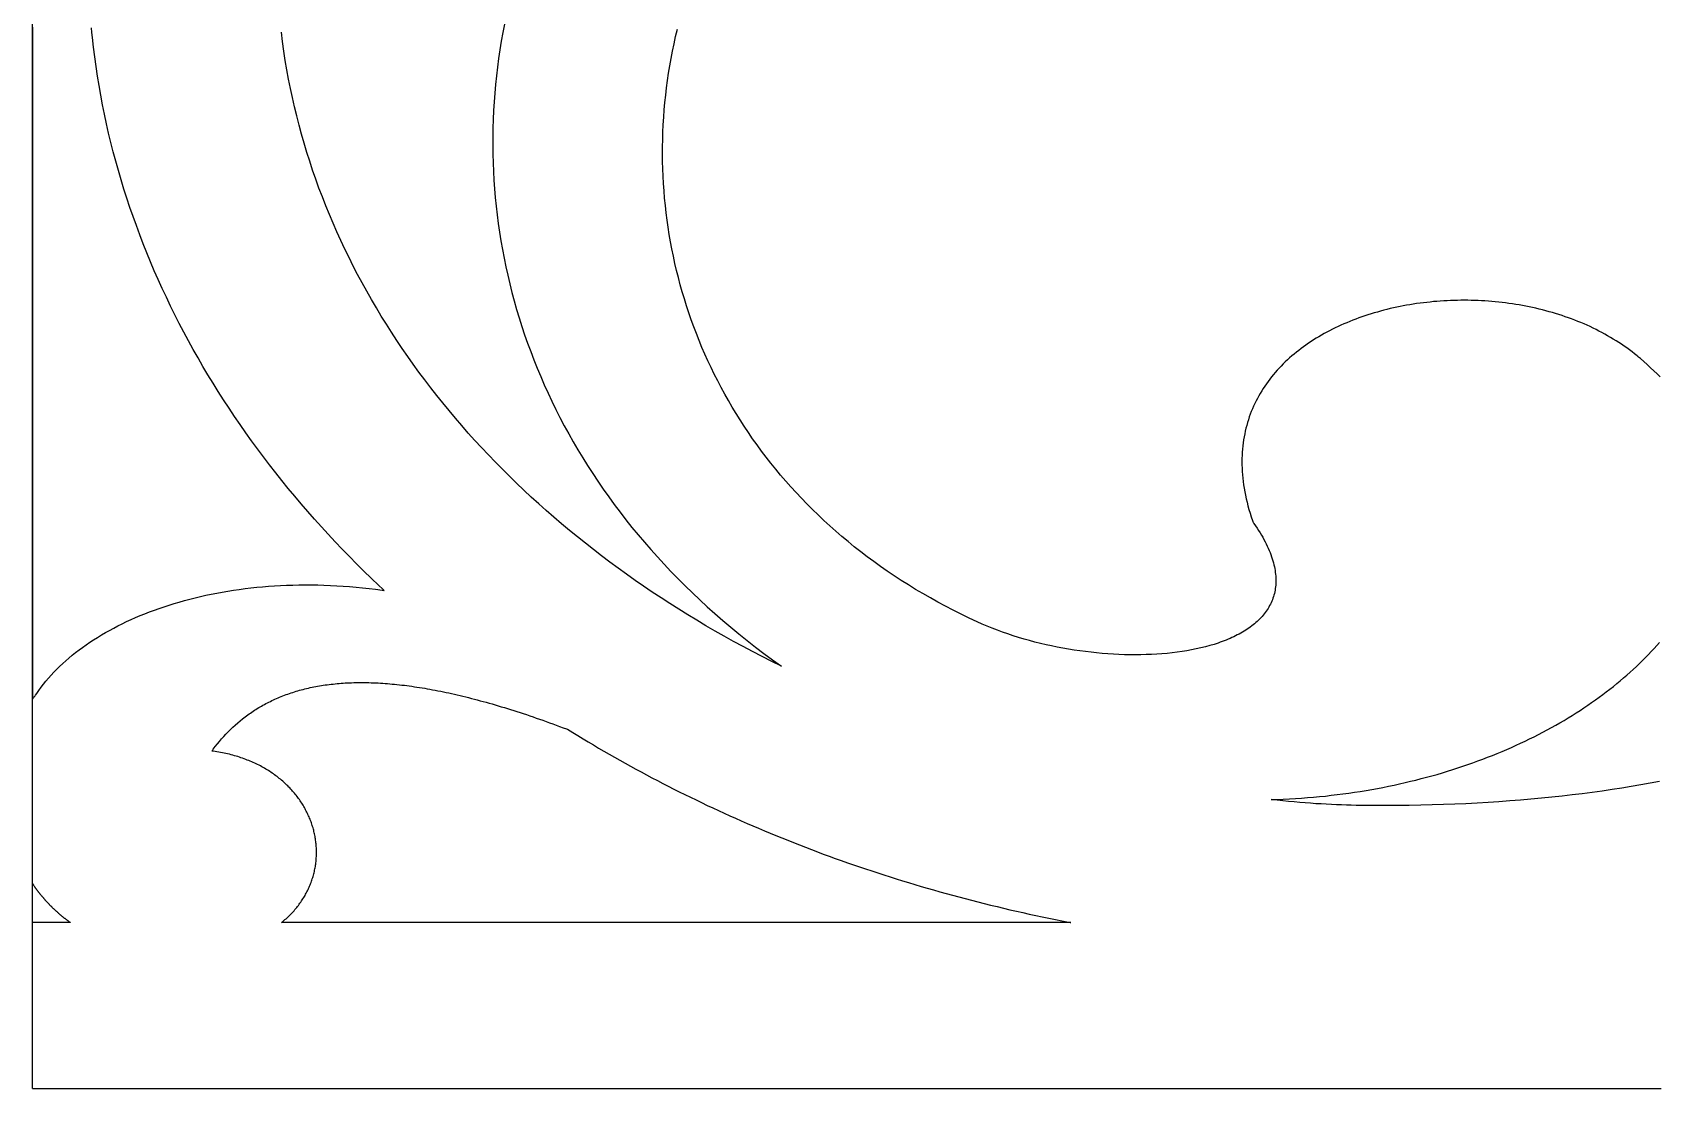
# Model space of a CAD drawing. Extents: x -52 to 65, y -90 to -50.
# Drawn here: x -51.7 to -23.14, y -90.12 to -71.55 of the extents above; entities that cross this region are included whole.
import ezdxf

# ---------------------------------------------------------------- set-up
doc = ezdxf.new("R2010")
doc.units = 0
doc.header["$MEASUREMENT"] = 0
doc.layers.get('0').update_dxf_attribs({"linetype": 'CONTINUOUS'})
doc.layers.add('LAYER_1', color=18, linetype='CONTINUOUS')

msp = doc.modelspace()

# ---------------------------------------------------------------- linework, layer by layer
msp.add_line((-51.699, -90.116), (-51.699, -50.116))
at = {"layer": 'LAYER_1'}
for points in [[(-43.402, -71.403), (-43.431, -71.554), (-43.458, -71.706), (-43.483, -71.858), (-43.505, -72.01), (-43.525, -72.163), (-43.543, -72.315), (-43.559, -72.468), (-43.573, -72.62), (-43.584, -72.773), (-43.593, -72.926), (-43.601, -73.079), (-43.605, -73.232), (-43.608, -73.385), (-43.608, -73.538), (-43.607, -73.691), (-43.602, -73.844), (-43.596, -73.997), (-43.588, -74.15), (-43.577, -74.302), (-43.564, -74.455), (-43.549, -74.608), (-43.531, -74.76), (-43.511, -74.912), (-43.489, -75.064), (-43.465, -75.216), (-43.439, -75.367), (-43.41, -75.519), (-43.379, -75.67), (-43.346, -75.82), (-43.31, -75.971), (-43.272, -76.121), (-43.232, -76.271), (-43.189, -76.42), (-43.145, -76.569), (-43.097, -76.718), (-43.048, -76.866), (-42.996, -77.014), (-42.942, -77.161), (-42.886, -77.308), (-42.827, -77.455), (-42.766, -77.6), (-42.703, -77.746), (-42.637, -77.891), (-42.57, -78.035), (-42.499, -78.178), (-42.427, -78.322), (-42.352, -78.464), (-42.274, -78.606), (-42.195, -78.747), (-42.112, -78.887), (-42.028, -79.027), (-41.941, -79.166), (-41.852, -79.305), (-41.761, -79.442), (-41.667, -79.579), (-41.57, -79.715), (-41.472, -79.85), (-41.371, -79.984), (-41.267, -80.118), (-41.161, -80.251), (-41.053, -80.382), (-40.942, -80.513), (-40.829, -80.643), (-40.714, -80.772), (-40.596, -80.9), (-40.476, -81.027), (-40.353, -81.153), (-40.228, -81.278), (-40.1, -81.402), (-39.97, -81.525), (-39.837, -81.647), (-39.703, -81.768), (-39.565, -81.888), (-39.425, -82.006), (-39.283, -82.124), (-39.138, -82.24), (-38.991, -82.355), (-38.841, -82.469), (-38.689, -82.581), (-38.535, -82.693), (-38.705, -82.609), (-38.874, -82.523), (-39.042, -82.436), (-39.209, -82.348), (-39.374, -82.258), (-39.539, -82.167), (-39.701, -82.074), (-39.863, -81.98), (-40.023, -81.885), (-40.182, -81.789), (-40.34, -81.691), (-40.496, -81.592), (-40.651, -81.492), (-40.805, -81.39), (-40.957, -81.287), (-41.107, -81.183), (-41.257, -81.077), (-41.404, -80.971), (-41.551, -80.863), (-41.696, -80.754), (-41.839, -80.643), (-41.981, -80.532), (-42.121, -80.419), (-42.26, -80.305), (-42.398, -80.19), (-42.534, -80.074), (-42.668, -79.956), (-42.801, -79.838), (-42.932, -79.718), (-43.061, -79.597), (-43.189, -79.476), (-43.315, -79.353), (-43.44, -79.229), (-43.563, -79.104), (-43.684, -78.977), (-43.804, -78.85), (-43.922, -78.722), (-44.038, -78.593), (-44.152, -78.462), (-44.265, -78.331), (-44.376, -78.199), (-44.486, -78.065), (-44.593, -77.931), (-44.699, -77.796), (-44.803, -77.66), (-44.905, -77.523), (-45.005, -77.384), (-45.103, -77.245), (-45.2, -77.105), (-45.294, -76.965), (-45.387, -76.823), (-45.478, -76.68), (-45.567, -76.537), (-45.654, -76.393), (-45.739, -76.247), (-45.822, -76.101), (-45.904, -75.954), (-45.983, -75.807), (-46.06, -75.658), (-46.135, -75.509), (-46.208, -75.359), (-46.28, -75.208), (-46.349, -75.056), (-46.416, -74.904), (-46.481, -74.751), (-46.544, -74.597), (-46.604, -74.442), (-46.663, -74.287), (-46.72, -74.131), (-46.774, -73.974), (-46.826, -73.817), (-46.877, -73.659), (-46.924, -73.5), (-46.97, -73.341), (-47.014, -73.181), (-47.055, -73.02), (-47.094, -72.859), (-47.131, -72.697), (-47.165, -72.534), (-47.198, -72.371), (-47.228, -72.207), (-47.255, -72.043), (-47.281, -71.878), (-47.304, -71.713), (-47.324, -71.547)], [(-51.699, -71.457), (-51.699, -71.731), (-51.699, -72.006), (-51.699, -72.279), (-51.699, -72.551), (-51.699, -72.822), (-51.699, -73.092), (-51.699, -73.361), (-51.699, -73.629), (-51.699, -73.895), (-51.699, -74.159), (-51.699, -74.422), (-51.699, -74.683), (-51.699, -74.942), (-51.699, -75.199), (-51.699, -75.454), (-51.699, -75.581), (-51.699, -75.707), (-51.699, -75.833), (-51.699, -75.957), (-51.699, -76.082), (-51.699, -76.206), (-51.699, -76.329), (-51.699, -76.451), (-51.699, -76.573), (-51.699, -76.694), (-51.699, -76.815), (-51.699, -76.935), (-51.699, -77.054), (-51.699, -77.172), (-51.699, -77.29), (-51.699, -77.407), (-51.699, -77.523), (-51.699, -77.638), (-51.699, -77.753), (-51.699, -77.867), (-51.699, -77.98), (-51.699, -78.092), (-51.699, -78.204), (-51.699, -78.314), (-51.699, -78.424), (-51.699, -78.533), (-51.699, -78.64), (-51.699, -78.747), (-51.699, -78.854), (-51.699, -78.959), (-51.699, -79.063), (-51.699, -79.166), (-51.699, -79.269), (-51.699, -79.37), (-51.699, -79.47), (-51.699, -79.57), (-51.699, -79.668), (-51.699, -79.765), (-51.699, -79.862), (-51.699, -79.957), (-51.699, -80.051), (-51.699, -80.144), (-51.699, -80.236), (-51.699, -80.327), (-51.699, -80.417), (-51.699, -80.506), (-51.699, -80.593), (-51.699, -80.68), (-51.699, -80.765), (-51.699, -80.849), (-51.699, -80.932), (-51.699, -81.013), (-51.699, -81.094), (-51.699, -81.173), (-51.699, -81.251), (-51.699, -81.327), (-51.699, -81.403), (-51.699, -81.477), (-51.699, -81.549), (-51.699, -81.621), (-51.699, -81.691), (-51.699, -81.76), (-51.699, -81.827), (-51.699, -81.893), (-51.699, -81.958), (-51.699, -82.022), (-51.699, -82.083), (-51.699, -82.144), (-51.699, -82.203), (-51.699, -82.261), (-51.699, -82.317), (-51.699, -82.372), (-51.699, -82.425), (-51.699, -82.477), (-51.699, -82.527), (-51.699, -82.576), (-51.699, -82.623), (-51.699, -82.668), (-51.699, -82.713), (-51.699, -82.755), (-51.699, -82.796), (-51.699, -82.835), (-51.699, -82.873), (-51.699, -82.909), (-51.699, -82.944), (-51.699, -82.977), (-51.699, -83.008), (-51.699, -83.037), (-51.699, -83.065), (-51.699, -83.091), (-51.699, -83.115), (-51.699, -83.138), (-51.699, -83.159), (-51.699, -83.178), (-51.699, -83.196), (-51.699, -83.211), (-51.699, -83.225), (-51.699, -83.237), (-51.699, -83.247), (-51.699, -83.256), (-51.699, -83.262), (-51.699, -83.267), (-51.699, -83.27), (-51.699, -83.271), (-51.692, -83.26), (-51.683, -83.249), (-51.674, -83.238), (-51.663, -83.227), (-51.657, -83.222), (-51.657, -83.221), (-51.656, -83.221), (-51.656, -83.221), (-51.656, -83.22), (-51.655, -83.218), (-51.653, -83.215), (-51.644, -83.201), (-51.625, -83.173), (-51.587, -83.118), (-51.547, -83.063), (-51.505, -83.009), (-51.462, -82.955), (-51.417, -82.902), (-51.371, -82.85), (-51.323, -82.798), (-51.273, -82.747), (-51.221, -82.696), (-51.168, -82.646), (-51.114, -82.597), (-51.058, -82.548), (-51, -82.5), (-50.941, -82.453), (-50.88, -82.407), (-50.818, -82.361), (-50.755, -82.316), (-50.69, -82.271), (-50.624, -82.228), (-50.556, -82.185), (-50.487, -82.143), (-50.416, -82.102), (-50.344, -82.062), (-50.271, -82.022), (-50.197, -81.984), (-50.121, -81.946), (-50.044, -81.909), (-49.966, -81.873), (-49.886, -81.838), (-49.805, -81.803), (-49.724, -81.77), (-49.64, -81.738), (-49.556, -81.706), (-49.471, -81.676), (-49.384, -81.646), (-49.297, -81.618), (-49.208, -81.59), (-49.118, -81.564), (-49.027, -81.538), (-48.935, -81.514), (-48.842, -81.49), (-48.748, -81.468), (-48.653, -81.446), (-48.557, -81.426), (-48.46, -81.407), (-48.363, -81.389), (-48.264, -81.372), (-48.164, -81.357), (-48.064, -81.342), (-47.963, -81.329), (-47.86, -81.317), (-47.757, -81.305), (-47.654, -81.296), (-47.549, -81.287), (-47.444, -81.28), (-47.337, -81.274), (-47.231, -81.269), (-47.123, -81.265), (-47.015, -81.263), (-46.906, -81.262), (-46.796, -81.262), (-46.686, -81.264), (-46.575, -81.267), (-46.463, -81.271), (-46.351, -81.277), (-46.239, -81.284), (-46.125, -81.292), (-46.012, -81.302), (-45.897, -81.313), (-45.782, -81.326), (-45.667, -81.34), (-45.551, -81.356), (-45.522, -81.36), (-45.519, -81.36), (-45.518, -81.36), (-45.519, -81.36), (-45.52, -81.359), (-45.522, -81.357), (-45.53, -81.349), (-45.547, -81.334), (-45.613, -81.271), (-45.744, -81.146), (-45.874, -81.019), (-46.002, -80.892), (-46.129, -80.763), (-46.254, -80.634), (-46.378, -80.504), (-46.5, -80.373), (-46.621, -80.24), (-46.74, -80.108), (-46.858, -79.974), (-46.974, -79.839), (-47.089, -79.703), (-47.202, -79.567), (-47.313, -79.429), (-47.423, -79.291), (-47.531, -79.152), (-47.638, -79.012), (-47.743, -78.872), (-47.847, -78.73), (-47.949, -78.588), (-48.049, -78.445), (-48.147, -78.301), (-48.244, -78.156), (-48.339, -78.011), (-48.433, -77.864), (-48.524, -77.717), (-48.614, -77.569), (-48.703, -77.421), (-48.789, -77.272), (-48.874, -77.122), (-48.957, -76.971), (-49.039, -76.819), (-49.118, -76.667), (-49.196, -76.514), (-49.272, -76.361), (-49.346, -76.206), (-49.418, -76.051), (-49.489, -75.896), (-49.558, -75.74), (-49.624, -75.583), (-49.689, -75.425), (-49.752, -75.267), (-49.814, -75.108), (-49.873, -74.948), (-49.93, -74.788), (-49.986, -74.628), (-50.04, -74.466), (-50.091, -74.304), (-50.141, -74.142), (-50.189, -73.979), (-50.234, -73.815), (-50.278, -73.651), (-50.32, -73.486), (-50.36, -73.321), (-50.398, -73.155), (-50.433, -72.989), (-50.467, -72.822), (-50.499, -72.654), (-50.529, -72.486), (-50.556, -72.318), (-50.582, -72.149), (-50.605, -71.98), (-50.626, -71.81), (-50.646, -71.64), (-50.655, -71.554), (-50.663, -71.469)], [(-23.09, -77.608), (-23.144, -77.553), (-23.199, -77.499), (-23.256, -77.445), (-23.315, -77.391), (-23.375, -77.337), (-23.437, -77.284), (-23.468, -77.258), (-23.476, -77.251), (-23.478, -77.249), (-23.48, -77.248), (-23.482, -77.246), (-23.493, -77.237), (-23.537, -77.201), (-23.582, -77.166), (-23.628, -77.132), (-23.674, -77.098), (-23.72, -77.066), (-23.767, -77.033), (-23.815, -77.002), (-23.863, -76.971), (-23.912, -76.941), (-23.962, -76.911), (-24.012, -76.882), (-24.062, -76.854), (-24.113, -76.827), (-24.164, -76.8), (-24.216, -76.773), (-24.268, -76.748), (-24.321, -76.723), (-24.374, -76.699), (-24.427, -76.675), (-24.481, -76.652), (-24.536, -76.63), (-24.59, -76.609), (-24.646, -76.588), (-24.701, -76.567), (-24.757, -76.548), (-24.813, -76.529), (-24.869, -76.51), (-24.926, -76.493), (-24.983, -76.476), (-25.04, -76.46), (-25.098, -76.444), (-25.156, -76.429), (-25.214, -76.414), (-25.272, -76.401), (-25.331, -76.388), (-25.39, -76.375), (-25.449, -76.363), (-25.508, -76.352), (-25.567, -76.342), (-25.627, -76.332), (-25.686, -76.322), (-25.746, -76.314), (-25.806, -76.306), (-25.866, -76.298), (-25.926, -76.292), (-25.986, -76.286), (-26.047, -76.28), (-26.107, -76.275), (-26.168, -76.271), (-26.228, -76.268), (-26.289, -76.265), (-26.349, -76.263), (-26.41, -76.261), (-26.47, -76.26), (-26.531, -76.259), (-26.591, -76.26), (-26.652, -76.261), (-26.712, -76.262), (-26.772, -76.264), (-26.833, -76.267), (-26.893, -76.27), (-26.953, -76.274), (-27.013, -76.279), (-27.073, -76.284), (-27.132, -76.29), (-27.192, -76.296), (-27.251, -76.303), (-27.31, -76.311), (-27.37, -76.319), (-27.428, -76.328), (-27.487, -76.337), (-27.545, -76.347), (-27.604, -76.358), (-27.661, -76.369), (-27.719, -76.381), (-27.777, -76.394), (-27.834, -76.407), (-27.891, -76.421), (-27.947, -76.435), (-28.003, -76.45), (-28.059, -76.466), (-28.115, -76.482), (-28.17, -76.498), (-28.225, -76.516), (-28.279, -76.534), (-28.333, -76.552), (-28.387, -76.571), (-28.44, -76.591), (-28.493, -76.611), (-28.545, -76.632), (-28.597, -76.654), (-28.649, -76.676), (-28.7, -76.698), (-28.75, -76.722), (-28.8, -76.745), (-28.85, -76.77), (-28.899, -76.795), (-28.947, -76.82), (-28.995, -76.846), (-29.042, -76.873), (-29.089, -76.901), (-29.135, -76.928), (-29.181, -76.957), (-29.226, -76.986), (-29.27, -77.016), (-29.314, -77.046), (-29.357, -77.077), (-29.4, -77.108), (-29.442, -77.14), (-29.483, -77.172), (-29.523, -77.205), (-29.563, -77.239), (-29.602, -77.273), (-29.64, -77.308), (-29.678, -77.343), (-29.715, -77.379), (-29.751, -77.416), (-29.786, -77.453), (-29.82, -77.49), (-29.854, -77.529), (-29.887, -77.567), (-29.919, -77.607), (-29.95, -77.646), (-29.981, -77.687), (-30.01, -77.728), (-30.039, -77.769), (-30.066, -77.811), (-30.093, -77.854), (-30.119, -77.897), (-30.144, -77.941), (-30.168, -77.985), (-30.192, -78.03), (-30.214, -78.075), (-30.235, -78.121), (-30.255, -78.168), (-30.275, -78.215), (-30.293, -78.262), (-30.31, -78.31), (-30.327, -78.359), (-30.342, -78.408), (-30.356, -78.458), (-30.369, -78.508), (-30.381, -78.559), (-30.392, -78.61), (-30.402, -78.662), (-30.411, -78.715), (-30.418, -78.768), (-30.425, -78.821), (-30.43, -78.875), (-30.434, -78.93), (-30.437, -78.985), (-30.439, -79.04), (-30.44, -79.096), (-30.439, -79.153), (-30.437, -79.21), (-30.434, -79.268), (-30.43, -79.326), (-30.424, -79.385), (-30.418, -79.444), (-30.41, -79.504), (-30.4, -79.564), (-30.39, -79.625), (-30.378, -79.687), (-30.364, -79.748), (-30.35, -79.811), (-30.334, -79.874), (-30.316, -79.937), (-30.298, -80.001), (-30.277, -80.066), (-30.256, -80.131), (-30.25, -80.147), (-30.249, -80.151), (-30.248, -80.153), (-30.247, -80.154), (-30.244, -80.159), (-30.229, -80.181), (-30.2, -80.222), (-30.173, -80.264), (-30.146, -80.305), (-30.121, -80.346), (-30.097, -80.386), (-30.074, -80.426), (-30.053, -80.465), (-30.032, -80.504), (-30.013, -80.543), (-29.994, -80.581), (-29.977, -80.619), (-29.961, -80.657), (-29.946, -80.694), (-29.932, -80.731), (-29.919, -80.767), (-29.907, -80.803), (-29.896, -80.839), (-29.886, -80.874), (-29.878, -80.909), (-29.87, -80.943), (-29.863, -80.977), (-29.858, -81.011), (-29.853, -81.044), (-29.849, -81.077), (-29.846, -81.109), (-29.844, -81.141), (-29.844, -81.173), (-29.844, -81.204), (-29.845, -81.235), (-29.847, -81.266), (-29.849, -81.296), (-29.853, -81.325), (-29.858, -81.355), (-29.864, -81.384), (-29.87, -81.412), (-29.877, -81.441), (-29.886, -81.468), (-29.895, -81.496), (-29.905, -81.523), (-29.915, -81.55), (-29.927, -81.576), (-29.939, -81.602), (-29.953, -81.627), (-29.967, -81.653), (-29.981, -81.677), (-29.997, -81.702), (-30.013, -81.726), (-30.03, -81.749), (-30.048, -81.773), (-30.067, -81.796), (-30.086, -81.818), (-30.107, -81.84), (-30.127, -81.862), (-30.149, -81.883), (-30.171, -81.904), (-30.194, -81.925), (-30.218, -81.945), (-30.242, -81.965), (-30.267, -81.985), (-30.293, -82.004), (-30.319, -82.023), (-30.346, -82.041), (-30.374, -82.059), (-30.402, -82.077), (-30.431, -82.094), (-30.46, -82.111), (-30.49, -82.127), (-30.521, -82.143), (-30.552, -82.159), (-30.584, -82.175), (-30.616, -82.19), (-30.649, -82.204), (-30.682, -82.219), (-30.716, -82.232), (-30.751, -82.246), (-30.786, -82.259), (-30.821, -82.272), (-30.857, -82.285), (-30.931, -82.308), (-31.006, -82.331), (-31.083, -82.352), (-31.162, -82.371), (-31.243, -82.389), (-31.325, -82.406), (-31.408, -82.421), (-31.493, -82.434), (-31.58, -82.446), (-31.668, -82.457), (-31.757, -82.466), (-31.847, -82.474), (-31.938, -82.481), (-32.031, -82.486), (-32.124, -82.489), (-32.218, -82.492), (-32.313, -82.492), (-32.409, -82.492), (-32.505, -82.49), (-32.602, -82.486), (-32.699, -82.481), (-32.797, -82.475), (-32.896, -82.467), (-32.994, -82.458), (-33.093, -82.448), (-33.192, -82.436), (-33.291, -82.423), (-33.39, -82.408), (-33.489, -82.392), (-33.588, -82.375), (-33.687, -82.356), (-33.785, -82.336), (-33.883, -82.314), (-33.981, -82.291), (-34.078, -82.267), (-34.174, -82.242), (-34.27, -82.215), (-34.365, -82.186), (-34.46, -82.157), (-34.554, -82.126), (-34.646, -82.093), (-34.738, -82.06), (-34.829, -82.025), (-34.918, -81.988), (-35.006, -81.951), (-35.093, -81.912), (-35.235, -81.846), (-35.375, -81.778), (-35.513, -81.709), (-35.649, -81.638), (-35.783, -81.566), (-35.916, -81.492), (-36.047, -81.417), (-36.176, -81.341), (-36.303, -81.263), (-36.428, -81.183), (-36.551, -81.103), (-36.673, -81.021), (-36.793, -80.937), (-36.911, -80.853), (-37.027, -80.767), (-37.141, -80.679), (-37.253, -80.591), (-37.364, -80.501), (-37.473, -80.41), (-37.58, -80.318), (-37.685, -80.225), (-37.788, -80.13), (-37.889, -80.034), (-37.989, -79.937), (-38.087, -79.84), (-38.182, -79.741), (-38.277, -79.64), (-38.369, -79.539), (-38.459, -79.437), (-38.548, -79.334), (-38.634, -79.23), (-38.719, -79.125), (-38.802, -79.018), (-38.883, -78.911), (-38.963, -78.803), (-39.04, -78.695), (-39.116, -78.585), (-39.19, -78.474), (-39.262, -78.363), (-39.332, -78.251), (-39.4, -78.137), (-39.466, -78.024), (-39.531, -77.909), (-39.594, -77.794), (-39.655, -77.677), (-39.714, -77.561), (-39.771, -77.443), (-39.826, -77.325), (-39.88, -77.206), (-39.931, -77.087), (-39.981, -76.967), (-40.029, -76.846), (-40.075, -76.725), (-40.119, -76.603), (-40.162, -76.481), (-40.202, -76.358), (-40.241, -76.234), (-40.278, -76.11), (-40.313, -75.986), (-40.346, -75.861), (-40.377, -75.736), (-40.406, -75.611), (-40.434, -75.485), (-40.46, -75.358), (-40.483, -75.232), (-40.505, -75.105), (-40.525, -74.977), (-40.544, -74.85), (-40.56, -74.722), (-40.575, -74.594), (-40.587, -74.465), (-40.598, -74.337), (-40.607, -74.208), (-40.614, -74.079), (-40.619, -73.95), (-40.623, -73.821), (-40.624, -73.691), (-40.624, -73.562), (-40.621, -73.432), (-40.617, -73.303), (-40.611, -73.173), (-40.603, -73.043), (-40.594, -72.914), (-40.582, -72.784), (-40.569, -72.654), (-40.553, -72.525), (-40.536, -72.395), (-40.517, -72.266), (-40.496, -72.136), (-40.473, -72.007), (-40.449, -71.878), (-40.422, -71.749), (-40.394, -71.62), (-40.363, -71.492)], [(-23.099, -84.72), (-23.263, -84.751), (-23.428, -84.78), (-23.596, -84.808), (-23.764, -84.835), (-23.935, -84.861), (-24.107, -84.886), (-24.281, -84.91), (-24.457, -84.933), (-24.634, -84.955), (-24.813, -84.976), (-24.994, -84.995), (-25.176, -85.013), (-25.361, -85.03), (-25.546, -85.046), (-25.734, -85.061), (-25.923, -85.075), (-26.114, -85.087), (-26.307, -85.099), (-26.502, -85.109), (-26.698, -85.117), (-26.896, -85.125), (-27.096, -85.131), (-27.297, -85.136), (-27.5, -85.14), (-27.705, -85.142), (-27.912, -85.143), (-27.964, -85.143), (-27.977, -85.143), (-27.98, -85.143), (-27.981, -85.143), (-27.981, -85.143), (-27.982, -85.143), (-27.982, -85.143), (-27.983, -85.143), (-27.988, -85.143), (-28.01, -85.143), (-28.094, -85.143), (-28.263, -85.142), (-28.433, -85.139), (-28.518, -85.137), (-28.604, -85.134), (-28.691, -85.131), (-28.779, -85.128), (-28.867, -85.124), (-28.957, -85.119), (-29.047, -85.114), (-29.139, -85.109), (-29.232, -85.102), (-29.327, -85.095), (-29.423, -85.088), (-29.52, -85.079), (-29.619, -85.07), (-29.72, -85.06), (-29.823, -85.05), (-29.928, -85.038), (-29.82, -85.035), (-29.713, -85.03), (-29.606, -85.025), (-29.499, -85.019), (-29.393, -85.011), (-29.287, -85.003), (-29.182, -84.994), (-29.077, -84.985), (-28.973, -84.974), (-28.87, -84.962), (-28.766, -84.95), (-28.664, -84.937), (-28.562, -84.923), (-28.46, -84.908), (-28.36, -84.892), (-28.259, -84.876), (-28.159, -84.859), (-28.06, -84.841), (-27.962, -84.822), (-27.864, -84.802), (-27.766, -84.782), (-27.669, -84.761), (-27.573, -84.739), (-27.478, -84.716), (-27.383, -84.693), (-27.288, -84.669), (-27.194, -84.644), (-27.101, -84.619), (-27.009, -84.593), (-26.917, -84.566), (-26.826, -84.538), (-26.735, -84.51), (-26.646, -84.481), (-26.556, -84.451), (-26.468, -84.421), (-26.38, -84.39), (-26.293, -84.358), (-26.207, -84.326), (-26.121, -84.293), (-26.036, -84.26), (-25.952, -84.225), (-25.868, -84.191), (-25.786, -84.155), (-25.704, -84.119), (-25.622, -84.083), (-25.542, -84.046), (-25.462, -84.008), (-25.383, -83.97), (-25.305, -83.931), (-25.227, -83.892), (-25.151, -83.852), (-25.075, -83.811), (-24.999, -83.77), (-24.925, -83.729), (-24.852, -83.686), (-24.779, -83.644), (-24.707, -83.601), (-24.636, -83.557), (-24.566, -83.513), (-24.497, -83.469), (-24.428, -83.424), (-24.36, -83.378), (-24.294, -83.332), (-24.228, -83.286), (-24.163, -83.239), (-24.098, -83.192), (-24.035, -83.144), (-23.973, -83.096), (-23.911, -83.047), (-23.851, -82.998), (-23.791, -82.949), (-23.732, -82.899), (-23.674, -82.849), (-23.617, -82.798), (-23.561, -82.748), (-23.506, -82.696), (-23.452, -82.645), (-23.399, -82.593), (-23.347, -82.54), (-23.295, -82.488), (-23.245, -82.435), (-23.196, -82.381), (-23.148, -82.328), (-23.1, -82.274)], [(-51.699, -90.116), (-51.183, -90.116), (-50.465, -90.116), (-49.743, -90.116), (-48.291, -90.116), (-46.835, -90.116), (-45.384, -90.116), (-44.664, -90.116), (-43.947, -90.116), (-43.236, -90.116), (-42.532, -90.116), (-41.836, -90.116), (-41.149, -90.116), (-40.471, -90.116), (-40.136, -90.116), (-39.805, -90.116), (-39.476, -90.116), (-39.15, -90.116), (-38.828, -90.116), (-38.509, -90.116), (-38.194, -90.116), (-37.883, -90.116), (-37.575, -90.116), (-37.271, -90.116), (-36.972, -90.116), (-36.676, -90.116), (-36.385, -90.116), (-36.099, -90.116), (-35.817, -90.116), (-35.54, -90.116), (-35.268, -90.116), (-35.001, -90.116), (-34.74, -90.116), (-34.483, -90.116), (-34.233, -90.116), (-33.987, -90.116), (-33.748, -90.116), (-33.514, -90.116), (-33.287, -90.116), (-33.065, -90.116), (-32.85, -90.116), (-32.641, -90.116), (-32.439, -90.116), (-32.244, -90.116), (-32.055, -90.116), (-31.874, -90.116), (-31.699, -90.116), (-31.532, -90.116), (-31.372, -90.116), (-31.22, -90.116), (-31.075, -90.116), (-30.939, -90.116), (-30.81, -90.116), (-30.689, -90.116), (-30.576, -90.116), (-30.472, -90.116), (-30.376, -90.116), (-30.289, -90.116), (-30.211, -90.116), (-30.141, -90.116), (-30.081, -90.116), (-30.029, -90.116), (-29.987, -90.116), (-29.954, -90.116), (-29.931, -90.116), (-29.918, -90.116), (-29.914, -90.116), (-29.909, -90.116), (-29.896, -90.116), (-29.878, -90.116), (-29.852, -90.116), (-29.82, -90.116), (-29.781, -90.116), (-29.735, -90.116), (-29.683, -90.116), (-29.625, -90.116), (-29.56, -90.116), (-29.489, -90.116), (-29.411, -90.116), (-29.327, -90.116), (-29.237, -90.116), (-29.141, -90.116), (-29.039, -90.116), (-28.93, -90.116), (-28.816, -90.116), (-28.695, -90.116), (-28.569, -90.116), (-28.436, -90.116), (-28.298, -90.116), (-28.154, -90.116), (-28.004, -90.116), (-27.848, -90.116), (-27.687, -90.116), (-27.52, -90.116), (-27.348, -90.116), (-27.17, -90.116), (-26.987, -90.116), (-26.798, -90.116), (-26.603, -90.116), (-26.404, -90.116), (-26.199, -90.116), (-25.989, -90.116), (-25.773, -90.116), (-25.553, -90.116), (-25.327, -90.116), (-25.096, -90.116), (-24.861, -90.116), (-24.62, -90.116), (-24.374, -90.116), (-24.124, -90.116), (-23.869, -90.116), (-23.609, -90.116), (-23.344, -90.116), (-23.074, -90.116)]]:
    msp.add_lwpolyline(points, dxfattribs=at)
for points in [[(-47.32, -87.197), (-47.3, -87.181), (-47.28, -87.164), (-47.261, -87.147), (-47.242, -87.131), (-47.223, -87.114), (-47.205, -87.096), (-47.187, -87.079), (-47.169, -87.061), (-47.152, -87.044), (-47.135, -87.026), (-47.118, -87.008), (-47.102, -86.99), (-47.086, -86.971), (-47.07, -86.953), (-47.055, -86.934), (-47.04, -86.915), (-47.025, -86.896), (-47.011, -86.877), (-46.997, -86.858), (-46.983, -86.839), (-46.97, -86.819), (-46.957, -86.8), (-46.944, -86.78), (-46.932, -86.76), (-46.92, -86.74), (-46.908, -86.72), (-46.897, -86.7), (-46.886, -86.68), (-46.875, -86.66), (-46.865, -86.639), (-46.855, -86.619), (-46.845, -86.598), (-46.836, -86.577), (-46.827, -86.556), (-46.818, -86.536), (-46.81, -86.515), (-46.802, -86.493), (-46.794, -86.472), (-46.787, -86.451), (-46.78, -86.43), (-46.773, -86.408), (-46.767, -86.387), (-46.761, -86.365), (-46.755, -86.344), (-46.749, -86.322), (-46.744, -86.301), (-46.74, -86.279), (-46.735, -86.257), (-46.731, -86.235), (-46.727, -86.214), (-46.724, -86.192), (-46.721, -86.17), (-46.718, -86.148), (-46.715, -86.126), (-46.713, -86.104), (-46.711, -86.082), (-46.71, -86.06), (-46.709, -86.038), (-46.708, -86.016), (-46.707, -85.994), (-46.707, -85.972), (-46.707, -85.949), (-46.707, -85.927), (-46.708, -85.905), (-46.709, -85.883), (-46.71, -85.861), (-46.712, -85.839), (-46.714, -85.817), (-46.716, -85.795), (-46.719, -85.773), (-46.722, -85.751), (-46.725, -85.729), (-46.729, -85.707), (-46.732, -85.685), (-46.737, -85.663), (-46.741, -85.641), (-46.746, -85.62), (-46.751, -85.598), (-46.756, -85.576), (-46.762, -85.555), (-46.768, -85.533), (-46.775, -85.511), (-46.781, -85.49), (-46.788, -85.469), (-46.796, -85.447), (-46.803, -85.426), (-46.811, -85.405), (-46.82, -85.383), (-46.828, -85.362), (-46.837, -85.341), (-46.846, -85.32), (-46.856, -85.3), (-46.865, -85.279), (-46.876, -85.258), (-46.886, -85.238), (-46.897, -85.217), (-46.908, -85.197), (-46.919, -85.177), (-46.931, -85.157), (-46.943, -85.136), (-46.955, -85.117), (-46.967, -85.097), (-46.98, -85.077), (-46.994, -85.058), (-47.007, -85.038), (-47.021, -85.019), (-47.035, -85), (-47.049, -84.981), (-47.064, -84.962), (-47.079, -84.943), (-47.094, -84.924), (-47.11, -84.906), (-47.126, -84.887), (-47.142, -84.869), (-47.159, -84.851), (-47.175, -84.833), (-47.192, -84.816), (-47.21, -84.798), (-47.228, -84.781), (-47.246, -84.763), (-47.264, -84.746), (-47.283, -84.73), (-47.301, -84.713), (-47.321, -84.696), (-47.34, -84.68), (-47.36, -84.664), (-47.38, -84.648), (-47.4, -84.632), (-47.421, -84.617), (-47.442, -84.601), (-47.463, -84.586), (-47.485, -84.571), (-47.507, -84.556), (-47.529, -84.542), (-47.552, -84.528), (-47.574, -84.514), (-47.597, -84.5), (-47.621, -84.486), (-47.644, -84.473), (-47.668, -84.459), (-47.693, -84.446), (-47.717, -84.434), (-47.742, -84.421), (-47.767, -84.409), (-47.792, -84.397), (-47.818, -84.385), (-47.844, -84.374), (-47.87, -84.363), (-47.897, -84.352), (-47.924, -84.341), (-47.951, -84.33), (-47.978, -84.32), (-48.006, -84.31), (-48.034, -84.301), (-48.062, -84.291), (-48.091, -84.282), (-48.12, -84.273), (-48.149, -84.265), (-48.178, -84.256), (-48.208, -84.248), (-48.238, -84.241), (-48.269, -84.233), (-48.299, -84.226), (-48.33, -84.219), (-48.361, -84.213), (-48.393, -84.207), (-48.424, -84.201), (-48.456, -84.195), (-48.489, -84.19), (-48.521, -84.185), (-48.538, -84.183), (-48.542, -84.182), (-48.543, -84.182), (-48.543, -84.182), (-48.543, -84.182), (-48.543, -84.182), (-48.542, -84.18), (-48.537, -84.174), (-48.52, -84.151), (-48.485, -84.105), (-48.449, -84.059), (-48.412, -84.015), (-48.375, -83.971), (-48.337, -83.928), (-48.298, -83.887), (-48.258, -83.845), (-48.218, -83.805), (-48.177, -83.766), (-48.135, -83.727), (-48.092, -83.69), (-48.049, -83.653), (-48.005, -83.617), (-47.982, -83.6), (-47.96, -83.582), (-47.937, -83.565), (-47.914, -83.548), (-47.89, -83.532), (-47.867, -83.515), (-47.843, -83.499), (-47.82, -83.483), (-47.796, -83.467), (-47.771, -83.452), (-47.747, -83.436), (-47.722, -83.421), (-47.697, -83.407), (-47.672, -83.392), (-47.647, -83.378), (-47.622, -83.364), (-47.596, -83.35), (-47.57, -83.336), (-47.544, -83.323), (-47.517, -83.31), (-47.491, -83.297), (-47.464, -83.284), (-47.437, -83.272), (-47.41, -83.26), (-47.382, -83.248), (-47.355, -83.236), (-47.327, -83.225), (-47.299, -83.213), (-47.27, -83.203), (-47.242, -83.192), (-47.213, -83.181), (-47.184, -83.171), (-47.154, -83.161), (-47.125, -83.152), (-47.095, -83.142), (-47.065, -83.133), (-47.035, -83.124), (-47.005, -83.116), (-46.974, -83.107), (-46.943, -83.099), (-46.912, -83.091), (-46.88, -83.084), (-46.849, -83.076), (-46.817, -83.069), (-46.785, -83.062), (-46.752, -83.056), (-46.72, -83.049), (-46.687, -83.043), (-46.654, -83.038), (-46.621, -83.032), (-46.587, -83.027), (-46.553, -83.022), (-46.519, -83.017), (-46.485, -83.013), (-46.45, -83.009), (-46.415, -83.005), (-46.38, -83.001), (-46.345, -82.998), (-46.309, -82.995), (-46.274, -82.992), (-46.237, -82.989), (-46.201, -82.987), (-46.164, -82.985), (-46.128, -82.984), (-46.09, -82.982), (-46.053, -82.981), (-46.015, -82.98), (-45.977, -82.98), (-45.939, -82.979), (-45.901, -82.979), (-45.862, -82.979), (-45.823, -82.98), (-45.784, -82.981), (-45.744, -82.982), (-45.705, -82.983), (-45.664, -82.985), (-45.624, -82.987), (-45.584, -82.989), (-45.543, -82.992), (-45.501, -82.995), (-45.46, -82.998), (-45.418, -83.001), (-45.376, -83.005), (-45.334, -83.009), (-45.292, -83.013), (-45.249, -83.018), (-45.206, -83.023), (-45.162, -83.028), (-45.119, -83.034), (-45.075, -83.039), (-45.03, -83.046), (-44.986, -83.052), (-44.941, -83.059), (-44.896, -83.066), (-44.85, -83.073), (-44.805, -83.081), (-44.759, -83.088), (-44.713, -83.097), (-44.666, -83.105), (-44.619, -83.114), (-44.572, -83.123), (-44.524, -83.133), (-44.477, -83.142), (-44.429, -83.152), (-44.38, -83.163), (-44.332, -83.174), (-44.283, -83.185), (-44.233, -83.196), (-44.184, -83.207), (-44.134, -83.219), (-44.084, -83.232), (-44.033, -83.244), (-43.983, -83.257), (-43.932, -83.27), (-43.88, -83.284), (-43.829, -83.298), (-43.776, -83.312), (-43.724, -83.326), (-43.672, -83.341), (-43.619, -83.356), (-43.565, -83.372), (-43.512, -83.388), (-43.458, -83.404), (-43.404, -83.42), (-43.349, -83.437), (-43.294, -83.454), (-43.239, -83.471), (-43.184, -83.489), (-43.128, -83.507), (-43.072, -83.526), (-43.015, -83.544), (-42.958, -83.563), (-42.901, -83.583), (-42.844, -83.603), (-42.786, -83.623), (-42.728, -83.643), (-42.67, -83.664), (-42.611, -83.685), (-42.552, -83.706), (-42.492, -83.728), (-42.433, -83.75), (-42.373, -83.773), (-42.312, -83.796), (-42.297, -83.801), (-42.293, -83.803), (-42.292, -83.803), (-42.292, -83.803), (-42.292, -83.803), (-42.292, -83.803), (-42.292, -83.803), (-42.292, -83.803), (-42.292, -83.803), (-42.292, -83.803), (-42.292, -83.801), (-42.292, -83.801), (-42.292, -83.801), (-42.202, -83.857), (-42.112, -83.912), (-42.021, -83.967), (-41.93, -84.022), (-41.839, -84.077), (-41.747, -84.131), (-41.655, -84.184), (-41.563, -84.238), (-41.47, -84.291), (-41.377, -84.344), (-41.283, -84.396), (-41.189, -84.448), (-41.095, -84.5), (-41.001, -84.551), (-40.906, -84.602), (-40.81, -84.652), (-40.715, -84.703), (-40.619, -84.752), (-40.523, -84.802), (-40.426, -84.851), (-40.329, -84.9), (-40.232, -84.948), (-40.134, -84.996), (-40.036, -85.044), (-39.938, -85.091), (-39.839, -85.138), (-39.74, -85.184), (-39.641, -85.23), (-39.541, -85.276), (-39.441, -85.321), (-39.341, -85.366), (-39.24, -85.411), (-39.139, -85.455), (-39.038, -85.499), (-38.936, -85.542), (-38.834, -85.585), (-38.732, -85.628), (-38.63, -85.67), (-38.527, -85.712), (-38.424, -85.753), (-38.32, -85.794), (-38.216, -85.835), (-38.112, -85.875), (-38.008, -85.915), (-37.903, -85.955), (-37.798, -85.994), (-37.693, -86.032), (-37.588, -86.071), (-37.482, -86.108), (-37.376, -86.146), (-37.269, -86.183), (-37.162, -86.219), (-37.055, -86.256), (-36.948, -86.291), (-36.84, -86.327), (-36.733, -86.362), (-36.624, -86.396), (-36.516, -86.43), (-36.407, -86.464), (-36.298, -86.497), (-36.189, -86.53), (-36.079, -86.563), (-35.97, -86.595), (-35.86, -86.626), (-35.749, -86.658), (-35.639, -86.688), (-35.528, -86.719), (-35.417, -86.749), (-35.305, -86.778), (-35.194, -86.807), (-35.082, -86.836), (-34.97, -86.864), (-34.857, -86.891), (-34.744, -86.919), (-34.631, -86.946), (-34.518, -86.972), (-34.405, -86.998), (-34.291, -87.024), (-34.177, -87.049), (-34.063, -87.073), (-33.949, -87.097), (-33.834, -87.121), (-33.719, -87.144), (-33.604, -87.167), (-33.489, -87.19), (-33.46, -87.195), (-33.453, -87.197), (-33.451, -87.197), (-33.45, -87.197), (-33.45, -87.197), (-33.45, -87.197), (-33.45, -87.197), (-33.45, -87.197), (-33.451, -87.197), (-33.452, -87.197), (-33.454, -87.197), (-33.457, -87.197), (-33.46, -87.197), (-33.464, -87.197), (-33.469, -87.197), (-33.475, -87.197), (-33.481, -87.197), (-33.488, -87.197), (-33.495, -87.197), (-33.503, -87.197), (-33.512, -87.197), (-33.522, -87.197), (-33.532, -87.197), (-33.542, -87.197), (-33.554, -87.197), (-33.566, -87.197), (-33.579, -87.197), (-33.592, -87.197), (-33.606, -87.197), (-33.621, -87.197), (-33.636, -87.197), (-33.652, -87.197), (-33.668, -87.197), (-33.685, -87.197), (-33.703, -87.197), (-33.721, -87.197), (-33.74, -87.197), (-33.759, -87.197), (-33.779, -87.197), (-33.8, -87.197), (-33.821, -87.197), (-33.843, -87.197), (-33.865, -87.197), (-33.888, -87.197), (-33.912, -87.197), (-33.936, -87.197), (-33.96, -87.197), (-33.985, -87.197), (-34.011, -87.197), (-34.037, -87.197), (-34.064, -87.197), (-34.091, -87.197), (-34.119, -87.197), (-34.148, -87.197), (-34.176, -87.197), (-34.206, -87.197), (-34.236, -87.197), (-34.266, -87.197), (-34.297, -87.197), (-34.328, -87.197), (-34.36, -87.197), (-34.393, -87.197), (-34.425, -87.197), (-34.459, -87.197), (-34.493, -87.197), (-34.527, -87.197), (-34.562, -87.197), (-34.597, -87.197), (-34.633, -87.197), (-34.669, -87.197), (-34.706, -87.197), (-34.743, -87.197), (-34.78, -87.197), (-34.818, -87.197), (-34.856, -87.197), (-34.895, -87.197), (-34.935, -87.197), (-34.974, -87.197), (-35.014, -87.197), (-35.055, -87.197), (-35.096, -87.197), (-35.137, -87.197), (-35.179, -87.197), (-35.221, -87.197), (-35.263, -87.197), (-35.306, -87.197), (-35.35, -87.197), (-35.393, -87.197), (-35.437, -87.197), (-35.482, -87.197), (-35.527, -87.197), (-35.572, -87.197), (-35.617, -87.197), (-35.663, -87.197), (-35.709, -87.197), (-35.756, -87.197), (-35.803, -87.197), (-35.85, -87.197), (-35.898, -87.197), (-35.946, -87.197), (-35.994, -87.197), (-36.043, -87.197), (-36.092, -87.197), (-36.141, -87.197), (-36.19, -87.197), (-36.24, -87.197), (-36.29, -87.197), (-36.392, -87.197), (-36.494, -87.197), (-36.597, -87.197), (-36.702, -87.197), (-36.808, -87.197), (-36.914, -87.197), (-37.022, -87.197), (-37.131, -87.197), (-37.24, -87.197), (-37.351, -87.197), (-37.462, -87.197), (-37.574, -87.197), (-37.687, -87.197), (-37.801, -87.197), (-37.915, -87.197), (-38.03, -87.197), (-38.146, -87.197), (-38.262, -87.197), (-38.379, -87.197), (-38.497, -87.197), (-38.615, -87.197), (-38.733, -87.197), (-38.852, -87.197), (-38.972, -87.197), (-39.092, -87.197), (-39.212, -87.197), (-39.332, -87.197), (-39.574, -87.197), (-39.817, -87.197), (-40.06, -87.197), (-40.548, -87.197), (-40.791, -87.197), (-41.034, -87.197), (-41.277, -87.197), (-41.518, -87.197), (-41.639, -87.197), (-41.759, -87.197), (-41.878, -87.197), (-41.997, -87.197), (-42.116, -87.197), (-42.234, -87.197), (-42.352, -87.197), (-42.469, -87.197), (-42.586, -87.197), (-42.702, -87.197), (-42.817, -87.197), (-42.932, -87.197), (-43.045, -87.197), (-43.159, -87.197), (-43.271, -87.197), (-43.383, -87.197), (-43.493, -87.197), (-43.603, -87.197), (-43.712, -87.197), (-43.82, -87.197), (-43.927, -87.197), (-44.033, -87.197), (-44.138, -87.197), (-44.242, -87.197), (-44.345, -87.197), (-44.446, -87.197), (-44.547, -87.197), (-44.596, -87.197), (-44.646, -87.197), (-44.695, -87.197), (-44.744, -87.197), (-44.792, -87.197), (-44.84, -87.197), (-44.888, -87.197), (-44.936, -87.197), (-44.983, -87.197), (-45.03, -87.197), (-45.076, -87.197), (-45.122, -87.197), (-45.168, -87.197), (-45.213, -87.197), (-45.259, -87.197), (-45.303, -87.197), (-45.348, -87.197), (-45.391, -87.197), (-45.435, -87.197), (-45.478, -87.197), (-45.521, -87.197), (-45.563, -87.197), (-45.605, -87.197), (-45.647, -87.197), (-45.688, -87.197), (-45.729, -87.197), (-45.769, -87.197), (-45.809, -87.197), (-45.849, -87.197), (-45.888, -87.197), (-45.927, -87.197), (-45.965, -87.197), (-46.003, -87.197), (-46.04, -87.197), (-46.077, -87.197), (-46.113, -87.197), (-46.149, -87.197), (-46.185, -87.197), (-46.22, -87.197), (-46.255, -87.197), (-46.289, -87.197), (-46.323, -87.197), (-46.356, -87.197), (-46.388, -87.197), (-46.421, -87.197), (-46.452, -87.197), (-46.484, -87.197), (-46.514, -87.197), (-46.545, -87.197), (-46.574, -87.197), (-46.604, -87.197), (-46.632, -87.197), (-46.66, -87.197), (-46.688, -87.197), (-46.715, -87.197), (-46.742, -87.197), (-46.768, -87.197), (-46.793, -87.197), (-46.818, -87.197), (-46.843, -87.197), (-46.866, -87.197), (-46.89, -87.197), (-46.912, -87.197), (-46.935, -87.197), (-46.956, -87.197), (-46.977, -87.197), (-46.998, -87.197), (-47.017, -87.197), (-47.037, -87.197), (-47.055, -87.197), (-47.073, -87.197), (-47.091, -87.197), (-47.108, -87.197), (-47.124, -87.197), (-47.14, -87.197), (-47.155, -87.197), (-47.169, -87.197), (-47.183, -87.197), (-47.196, -87.197), (-47.208, -87.197), (-47.22, -87.197), (-47.231, -87.197), (-47.242, -87.197), (-47.252, -87.197), (-47.261, -87.197), (-47.27, -87.197), (-47.278, -87.197), (-47.285, -87.197), (-47.292, -87.197), (-47.298, -87.197), (-47.303, -87.197), (-47.307, -87.197), (-47.311, -87.197), (-47.314, -87.197), (-47.317, -87.197), (-47.319, -87.197), (-47.32, -87.197)], [(-51.699, -86.514), (-51.694, -86.52), (-51.69, -86.526), (-51.686, -86.532), (-51.682, -86.538), (-51.678, -86.544), (-51.674, -86.55), (-51.67, -86.556), (-51.666, -86.562), (-51.661, -86.568), (-51.657, -86.574), (-51.653, -86.58), (-51.649, -86.586), (-51.644, -86.592), (-51.64, -86.598), (-51.636, -86.604), (-51.632, -86.61), (-51.627, -86.615), (-51.623, -86.621), (-51.618, -86.627), (-51.614, -86.633), (-51.61, -86.639), (-51.605, -86.645), (-51.601, -86.651), (-51.596, -86.656), (-51.592, -86.662), (-51.587, -86.668), (-51.583, -86.674), (-51.578, -86.68), (-51.574, -86.685), (-51.569, -86.691), (-51.565, -86.697), (-51.56, -86.703), (-51.555, -86.708), (-51.551, -86.714), (-51.546, -86.72), (-51.541, -86.726), (-51.537, -86.731), (-51.532, -86.737), (-51.527, -86.743), (-51.522, -86.748), (-51.518, -86.754), (-51.513, -86.76), (-51.508, -86.765), (-51.503, -86.771), (-51.498, -86.776), (-51.494, -86.782), (-51.489, -86.788), (-51.484, -86.793), (-51.479, -86.799), (-51.474, -86.804), (-51.469, -86.81), (-51.464, -86.815), (-51.459, -86.821), (-51.454, -86.826), (-51.449, -86.832), (-51.444, -86.837), (-51.439, -86.843), (-51.434, -86.848), (-51.429, -86.854), (-51.424, -86.859), (-51.419, -86.864), (-51.413, -86.87), (-51.408, -86.875), (-51.403, -86.881), (-51.398, -86.886), (-51.393, -86.891), (-51.387, -86.897), (-51.382, -86.902), (-51.377, -86.907), (-51.372, -86.913), (-51.366, -86.918), (-51.361, -86.923), (-51.356, -86.928), (-51.35, -86.934), (-51.345, -86.939), (-51.339, -86.944), (-51.334, -86.949), (-51.329, -86.954), (-51.323, -86.96), (-51.318, -86.965), (-51.312, -86.97), (-51.307, -86.975), (-51.301, -86.98), (-51.295, -86.985), (-51.29, -86.991), (-51.284, -86.996), (-51.279, -87.001), (-51.273, -87.006), (-51.267, -87.011), (-51.262, -87.016), (-51.256, -87.021), (-51.25, -87.026), (-51.245, -87.031), (-51.239, -87.036), (-51.233, -87.041), (-51.227, -87.046), (-51.222, -87.051), (-51.216, -87.056), (-51.21, -87.061), (-51.204, -87.065), (-51.198, -87.07), (-51.192, -87.075), (-51.186, -87.08), (-51.181, -87.085), (-51.175, -87.09), (-51.169, -87.095), (-51.163, -87.099), (-51.157, -87.104), (-51.151, -87.109), (-51.145, -87.114), (-51.139, -87.119), (-51.133, -87.123), (-51.126, -87.128), (-51.12, -87.133), (-51.114, -87.137), (-51.108, -87.142), (-51.102, -87.147), (-51.096, -87.151), (-51.089, -87.156), (-51.083, -87.161), (-51.077, -87.165), (-51.071, -87.17), (-51.064, -87.174), (-51.058, -87.179), (-51.052, -87.183), (-51.046, -87.188), (-51.039, -87.193), (-51.033, -87.197), (-51.033, -87.197), (-51.033, -87.197), (-51.033, -87.197), (-51.033, -87.197), (-51.033, -87.197), (-51.033, -87.197), (-51.033, -87.197), (-51.033, -87.197), (-51.033, -87.197), (-51.034, -87.197), (-51.034, -87.197), (-51.034, -87.197), (-51.034, -87.197), (-51.034, -87.197), (-51.034, -87.197), (-51.035, -87.197), (-51.035, -87.197), (-51.035, -87.197), (-51.035, -87.197), (-51.036, -87.197), (-51.036, -87.197), (-51.037, -87.197), (-51.038, -87.197), (-51.039, -87.197), (-51.039, -87.197), (-51.04, -87.197), (-51.041, -87.197), (-51.042, -87.197), (-51.043, -87.197), (-51.044, -87.197), (-51.046, -87.197), (-51.047, -87.197), (-51.048, -87.197), (-51.049, -87.197), (-51.051, -87.197), (-51.052, -87.197), (-51.053, -87.197), (-51.055, -87.197), (-51.056, -87.197), (-51.058, -87.197), (-51.06, -87.197), (-51.061, -87.197), (-51.063, -87.197), (-51.065, -87.197), (-51.067, -87.197), (-51.069, -87.197), (-51.07, -87.197), (-51.072, -87.197), (-51.074, -87.197), (-51.076, -87.197), (-51.079, -87.197), (-51.081, -87.197), (-51.083, -87.197), (-51.085, -87.197), (-51.087, -87.197), (-51.09, -87.197), (-51.092, -87.197), (-51.094, -87.197), (-51.097, -87.197), (-51.099, -87.197), (-51.102, -87.197), (-51.104, -87.197), (-51.107, -87.197), (-51.109, -87.197), (-51.112, -87.197), (-51.114, -87.197), (-51.117, -87.197), (-51.12, -87.197), (-51.123, -87.197), (-51.125, -87.197), (-51.128, -87.197), (-51.131, -87.197), (-51.134, -87.197), (-51.137, -87.197), (-51.14, -87.197), (-51.143, -87.197), (-51.146, -87.197), (-51.149, -87.197), (-51.152, -87.197), (-51.155, -87.197), (-51.158, -87.197), (-51.161, -87.197), (-51.164, -87.197), (-51.168, -87.197), (-51.171, -87.197), (-51.174, -87.197), (-51.177, -87.197), (-51.181, -87.197), (-51.184, -87.197), (-51.187, -87.197), (-51.191, -87.197), (-51.194, -87.197), (-51.197, -87.197), (-51.201, -87.197), (-51.204, -87.197), (-51.208, -87.197), (-51.211, -87.197), (-51.215, -87.197), (-51.218, -87.197), (-51.222, -87.197), (-51.225, -87.197), (-51.229, -87.197), (-51.233, -87.197), (-51.236, -87.197), (-51.24, -87.197), (-51.243, -87.197), (-51.247, -87.197), (-51.251, -87.197), (-51.258, -87.197), (-51.266, -87.197), (-51.273, -87.197), (-51.281, -87.197), (-51.288, -87.197), (-51.296, -87.197), (-51.304, -87.197), (-51.311, -87.197), (-51.319, -87.197), (-51.327, -87.197), (-51.334, -87.197), (-51.35, -87.197), (-51.366, -87.197), (-51.381, -87.197), (-51.397, -87.197), (-51.405, -87.197), (-51.412, -87.197), (-51.42, -87.197), (-51.428, -87.197), (-51.435, -87.197), (-51.443, -87.197), (-51.451, -87.197), (-51.458, -87.197), (-51.466, -87.197), (-51.473, -87.197), (-51.481, -87.197), (-51.484, -87.197), (-51.488, -87.197), (-51.492, -87.197), (-51.495, -87.197), (-51.499, -87.197), (-51.502, -87.197), (-51.506, -87.197), (-51.51, -87.197), (-51.513, -87.197), (-51.517, -87.197), (-51.52, -87.197), (-51.524, -87.197), (-51.527, -87.197), (-51.531, -87.197), (-51.534, -87.197), (-51.537, -87.197), (-51.541, -87.197), (-51.544, -87.197), (-51.547, -87.197), (-51.551, -87.197), (-51.554, -87.197), (-51.557, -87.197), (-51.561, -87.197), (-51.564, -87.197), (-51.567, -87.197), (-51.57, -87.197), (-51.573, -87.197), (-51.576, -87.197), (-51.579, -87.197), (-51.583, -87.197), (-51.586, -87.197), (-51.589, -87.197), (-51.592, -87.197), (-51.594, -87.197), (-51.597, -87.197), (-51.6, -87.197), (-51.603, -87.197), (-51.606, -87.197), (-51.609, -87.197), (-51.611, -87.197), (-51.614, -87.197), (-51.617, -87.197), (-51.62, -87.197), (-51.622, -87.197), (-51.625, -87.197), (-51.627, -87.197), (-51.63, -87.197), (-51.632, -87.197), (-51.635, -87.197), (-51.637, -87.197), (-51.639, -87.197), (-51.642, -87.197), (-51.644, -87.197), (-51.646, -87.197), (-51.648, -87.197), (-51.651, -87.197), (-51.653, -87.197), (-51.655, -87.197), (-51.657, -87.197), (-51.659, -87.197), (-51.661, -87.197), (-51.663, -87.197), (-51.665, -87.197), (-51.666, -87.197), (-51.668, -87.197), (-51.67, -87.197), (-51.672, -87.197), (-51.673, -87.197), (-51.675, -87.197), (-51.676, -87.197), (-51.678, -87.197), (-51.679, -87.197), (-51.681, -87.197), (-51.682, -87.197), (-51.683, -87.197), (-51.685, -87.197), (-51.686, -87.197), (-51.687, -87.197), (-51.688, -87.197), (-51.689, -87.197), (-51.69, -87.197), (-51.691, -87.197), (-51.692, -87.197), (-51.693, -87.197), (-51.694, -87.197), (-51.694, -87.197), (-51.695, -87.197), (-51.696, -87.197), (-51.696, -87.197), (-51.696, -87.197), (-51.696, -87.197), (-51.697, -87.197), (-51.697, -87.197), (-51.697, -87.197), (-51.697, -87.197), (-51.697, -87.197), (-51.698, -87.197), (-51.698, -87.197), (-51.698, -87.197), (-51.698, -87.197), (-51.698, -87.197), (-51.698, -87.197), (-51.698, -87.197), (-51.698, -87.197), (-51.698, -87.197), (-51.698, -87.197), (-51.699, -87.197), (-51.699, -87.197), (-51.699, -87.197), (-51.699, -87.197), (-51.699, -87.197), (-51.699, -87.197), (-51.699, -87.197), (-51.699, -87.197), (-51.699, -87.197), (-51.699, -87.197), (-51.699, -87.196), (-51.699, -87.196), (-51.699, -87.196), (-51.699, -87.196), (-51.699, -87.196), (-51.699, -87.195), (-51.699, -87.195), (-51.699, -87.195), (-51.699, -87.195), (-51.699, -87.195), (-51.699, -87.194), (-51.699, -87.194), (-51.699, -87.194), (-51.699, -87.193), (-51.699, -87.193), (-51.699, -87.193), (-51.699, -87.192), (-51.699, -87.192), (-51.699, -87.191), (-51.699, -87.19), (-51.699, -87.189), (-51.699, -87.188), (-51.699, -87.187), (-51.699, -87.186), (-51.699, -87.185), (-51.699, -87.184), (-51.699, -87.183), (-51.699, -87.181), (-51.699, -87.18), (-51.699, -87.179), (-51.699, -87.177), (-51.699, -87.176), (-51.699, -87.174), (-51.699, -87.173), (-51.699, -87.171), (-51.699, -87.169), (-51.699, -87.168), (-51.699, -87.166), (-51.699, -87.164), (-51.699, -87.162), (-51.699, -87.16), (-51.699, -87.158), (-51.699, -87.156), (-51.699, -87.154), (-51.699, -87.152), (-51.699, -87.15), (-51.699, -87.148), (-51.699, -87.146), (-51.699, -87.143), (-51.699, -87.141), (-51.699, -87.139), (-51.699, -87.136), (-51.699, -87.134), (-51.699, -87.131), (-51.699, -87.129), (-51.699, -87.126), (-51.699, -87.124), (-51.699, -87.121), (-51.699, -87.119), (-51.699, -87.116), (-51.699, -87.113), (-51.699, -87.11), (-51.699, -87.108), (-51.699, -87.105), (-51.699, -87.102), (-51.699, -87.099), (-51.699, -87.096), (-51.699, -87.093), (-51.699, -87.09), (-51.699, -87.087), (-51.699, -87.084), (-51.699, -87.081), (-51.699, -87.078), (-51.699, -87.075), (-51.699, -87.072), (-51.699, -87.068), (-51.699, -87.065), (-51.699, -87.062), (-51.699, -87.059), (-51.699, -87.055), (-51.699, -87.052), (-51.699, -87.049), (-51.699, -87.045), (-51.699, -87.042), (-51.699, -87.039), (-51.699, -87.035), (-51.699, -87.032), (-51.699, -87.028), (-51.699, -87.025), (-51.699, -87.021), (-51.699, -87.017), (-51.699, -87.014), (-51.699, -87.01), (-51.699, -87.007), (-51.699, -87.003), (-51.699, -86.999), (-51.699, -86.996), (-51.699, -86.992), (-51.699, -86.988), (-51.699, -86.985), (-51.699, -86.981), (-51.699, -86.977), (-51.699, -86.973), (-51.699, -86.969), (-51.699, -86.966), (-51.699, -86.958), (-51.699, -86.95), (-51.699, -86.943), (-51.699, -86.935), (-51.699, -86.927), (-51.699, -86.919), (-51.699, -86.911), (-51.699, -86.903), (-51.699, -86.895), (-51.699, -86.887), (-51.699, -86.871), (-51.699, -86.855), (-51.699, -86.839), (-51.699, -86.823), (-51.699, -86.815), (-51.699, -86.807), (-51.699, -86.8), (-51.699, -86.792), (-51.699, -86.784), (-51.699, -86.776), (-51.699, -86.768), (-51.699, -86.76), (-51.699, -86.753), (-51.699, -86.745), (-51.699, -86.741), (-51.699, -86.737), (-51.699, -86.734), (-51.699, -86.73), (-51.699, -86.726), (-51.699, -86.722), (-51.699, -86.719), (-51.699, -86.715), (-51.699, -86.711), (-51.699, -86.708), (-51.699, -86.704), (-51.699, -86.7), (-51.699, -86.697), (-51.699, -86.693), (-51.699, -86.69), (-51.699, -86.686), (-51.699, -86.683), (-51.699, -86.679), (-51.699, -86.676), (-51.699, -86.672), (-51.699, -86.669), (-51.699, -86.665), (-51.699, -86.662), (-51.699, -86.659), (-51.699, -86.655), (-51.699, -86.652), (-51.699, -86.649), (-51.699, -86.645), (-51.699, -86.642), (-51.699, -86.639), (-51.699, -86.636), (-51.699, -86.633), (-51.699, -86.63), (-51.699, -86.627), (-51.699, -86.623), (-51.699, -86.62), (-51.699, -86.617), (-51.699, -86.615), (-51.699, -86.612), (-51.699, -86.609), (-51.699, -86.606), (-51.699, -86.603), (-51.699, -86.6), (-51.699, -86.597), (-51.699, -86.595), (-51.699, -86.592), (-51.699, -86.589), (-51.699, -86.587), (-51.699, -86.584), (-51.699, -86.582), (-51.699, -86.579), (-51.699, -86.577), (-51.699, -86.574), (-51.699, -86.572), (-51.699, -86.57), (-51.699, -86.567), (-51.699, -86.565), (-51.699, -86.563), (-51.699, -86.561), (-51.699, -86.559), (-51.699, -86.556), (-51.699, -86.554), (-51.699, -86.552), (-51.699, -86.55), (-51.699, -86.549), (-51.699, -86.547), (-51.699, -86.545), (-51.699, -86.543), (-51.699, -86.541), (-51.699, -86.54), (-51.699, -86.538), (-51.699, -86.536), (-51.699, -86.535), (-51.699, -86.533), (-51.699, -86.532), (-51.699, -86.531), (-51.699, -86.529), (-51.699, -86.528), (-51.699, -86.527), (-51.699, -86.526), (-51.699, -86.524), (-51.699, -86.523), (-51.699, -86.522), (-51.699, -86.521), (-51.699, -86.52), (-51.699, -86.52), (-51.699, -86.519), (-51.699, -86.518), (-51.699, -86.518), (-51.699, -86.518), (-51.699, -86.517), (-51.699, -86.517), (-51.699, -86.517), (-51.699, -86.516), (-51.699, -86.516), (-51.699, -86.516), (-51.699, -86.516), (-51.699, -86.515), (-51.699, -86.515), (-51.699, -86.515), (-51.699, -86.515), (-51.699, -86.515), (-51.699, -86.514), (-51.699, -86.514), (-51.699, -86.514), (-51.699, -86.514), (-51.699, -86.514), (-51.699, -86.514), (-51.699, -86.514), (-51.699, -86.514), (-51.699, -86.514), (-51.699, -86.514)]]:
    msp.add_lwpolyline(points, close=True, dxfattribs=at)

doc.saveas('drawing.dxf')
